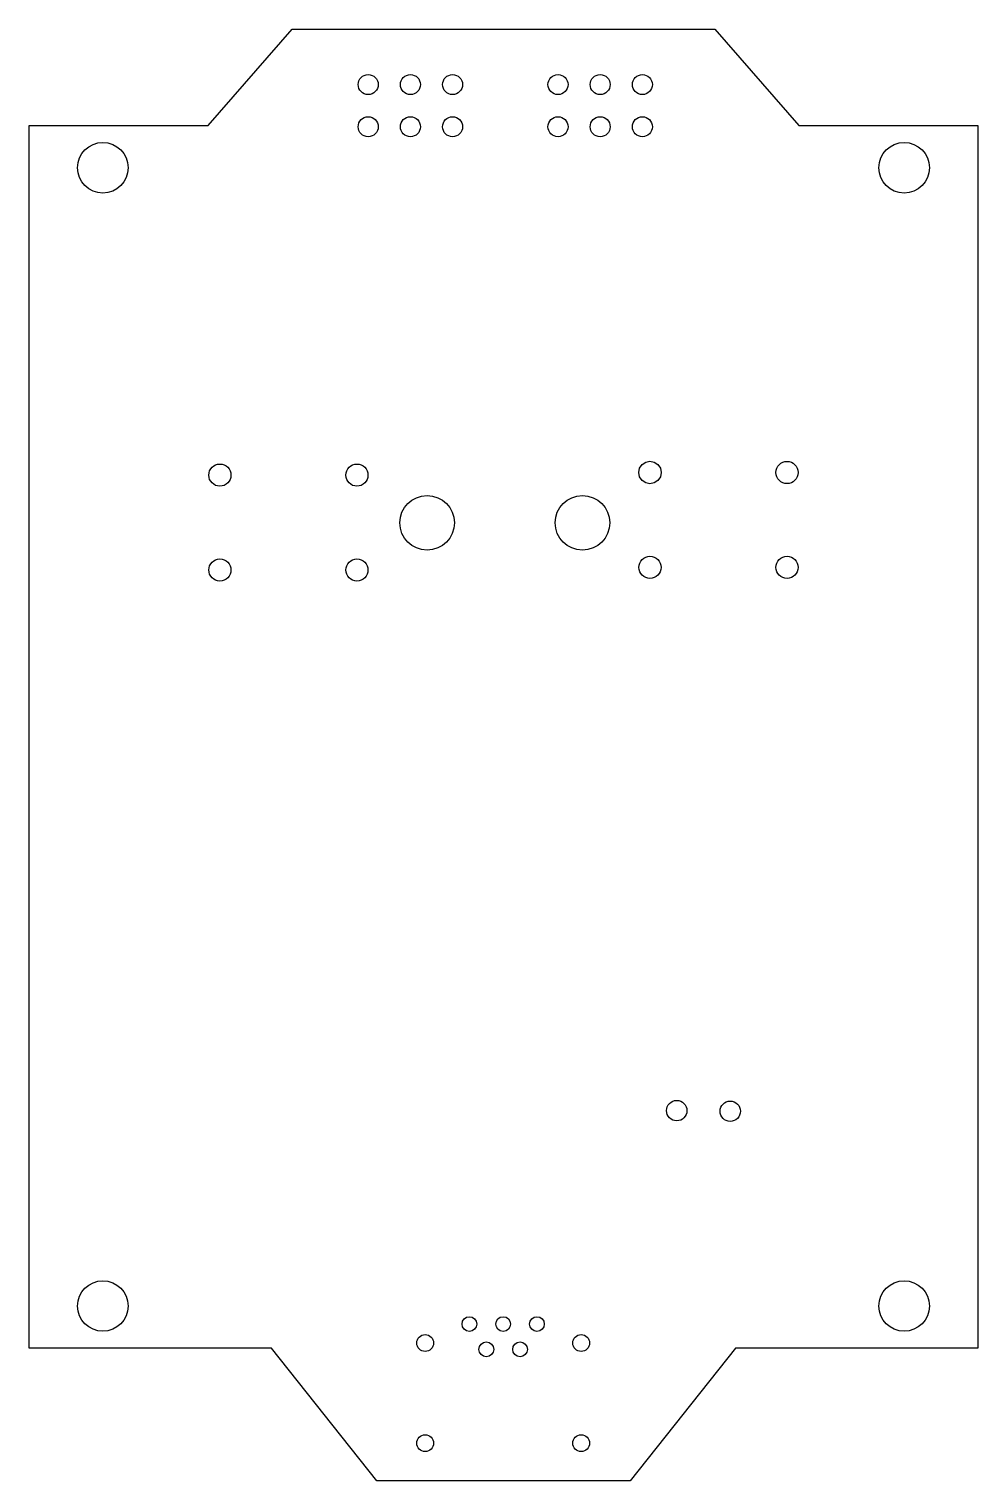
# Model space of a CAD drawing. Header units: millimetres. Extents: x -45 to 0, y -6.3 to 62.6.
import ezdxf

# ---------------------------------------------------------------- set-up
doc = ezdxf.new("R2010")
doc.units = ezdxf.units.MM

msp = doc.modelspace()

# ---------------------------------------------------------------- linework, layer by layer
at = {"color": 7, "linetype": 'Continuous', "lineweight": 25}
for p, q in [((-36.5, 58), (-32.519, 62.579)), ((-32.519, 62.579), (-12.482, 62.579)), ((-12.482, 62.579), (-8.5, 58)), ((-45, 58), (-36.5, 58)), ((-45, 0), (-45, 58)), ((-8.5, 58), (0, 58)), ((0, 58), (0, 0)), ((-15.931, 41.919), (-15.757, 42.035)), ((-15.757, 42.035), (-15.553, 42.076)), ((-15.553, 42.076), (-15.348, 42.035)), ((-15.348, 42.035), (-15.174, 41.919)), ((-16.088, 41.541), (-16.047, 41.745)), ((-16.047, 41.336), (-16.088, 41.541)), ((-16.047, 41.745), (-15.931, 41.919)), ((-15.931, 41.162), (-16.047, 41.336)), ((-15.174, 41.919), (-15.058, 41.745)), ((-15.058, 41.336), (-15.174, 41.162)), ((-15.058, 41.745), (-15.017, 41.541)), ((-15.017, 41.541), (-15.058, 41.336)), ((-15.757, 41.046), (-15.931, 41.162)), ((-15.553, 41.005), (-15.757, 41.046)), ((-15.348, 41.046), (-15.553, 41.005)), ((-15.174, 41.162), (-15.348, 41.046)), ((-33.5, 0), (-45, 0)), ((-28.5, -6.3), (-33.5, 0)), ((-11.5, 0), (-16.5, -6.3)), ((0, 0), (-11.5, 0)), ((-16.5, -6.3), (-28.5, -6.3))]:
    msp.add_line(p, q, dxfattribs=at)
for centre, radius in [((-28.915, 59.944), 0.475), ((-26.915, 59.944), 0.475), ((-24.915, 59.944), 0.475), ((-19.915, 59.944), 0.475), ((-17.915, 59.944), 0.475), ((-15.915, 59.944), 0.475), ((-28.915, 57.944), 0.475), ((-26.915, 57.944), 0.475), ((-24.915, 57.944), 0.475), ((-19.915, 57.944), 0.475), ((-17.915, 57.944), 0.475), ((-15.915, 57.944), 0.475), ((-41.5, 56), 1.2), ((-3.5, 56), 1.2), ((-9.053, 41.541), 0.525), ((-35.951, 41.416), 0.525), ((-29.451, 41.416), 0.525), ((-26.121, 39.154), 1.295), ((-18.755, 39.154), 1.295), ((-35.951, 36.916), 0.525), ((-29.451, 36.916), 0.525), ((-15.553, 37.041), 0.525), ((-9.053, 37.041), 0.525), ((-14.286, 11.268), 0.483), ((-11.746, 11.24), 0.483), ((-41.5, 2), 1.2), ((-3.5, 2), 1.2), ((-24.115, 1.144), 0.35), ((-22.515, 1.144), 0.35), ((-20.915, 1.144), 0.35), ((-26.215, 0.244), 0.4), ((-23.315, -0.056), 0.35), ((-21.715, -0.056), 0.35), ((-18.815, 0.244), 0.4), ((-26.215, -4.506), 0.4), ((-18.815, -4.506), 0.4)]:
    msp.add_circle(centre, radius, dxfattribs=at)

doc.saveas('drawing.dxf')
